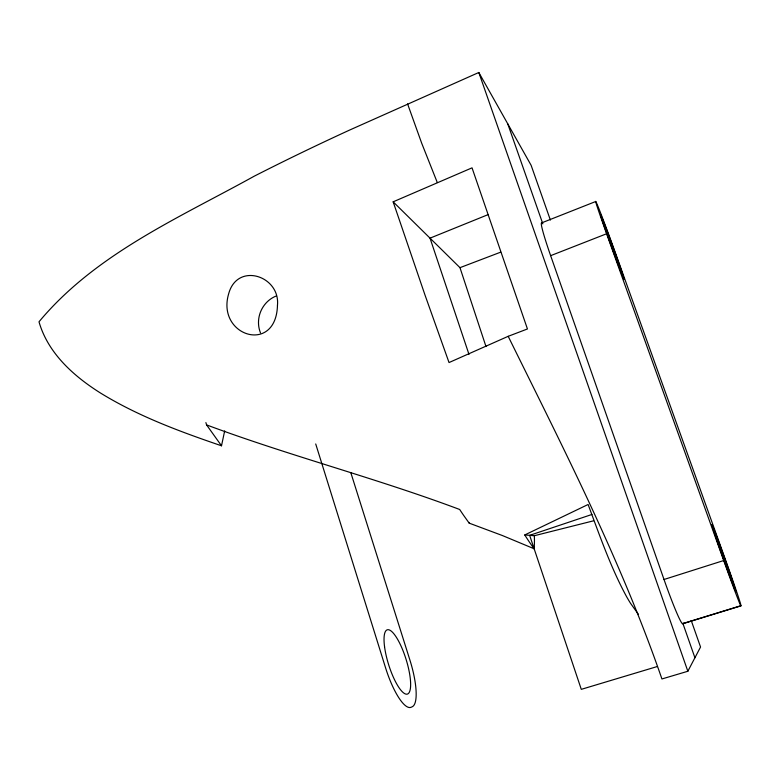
<?xml version="1.0" encoding="UTF-8"?>
<svg xmlns="http://www.w3.org/2000/svg" width="780" height="780" viewBox="0 0 780 780"><rect width="100%" height="100%" fill="white"/><g stroke="black" fill="none" stroke-linecap="round" stroke-linejoin="round"><path stroke-width="1.17" d="M534.3 546.556L534.154 548.779L502.398 535.538L469.199 523.146L463.954 515.824A219.589 38.317 69.3 0 1 459.683 509.486C376.369 478.198 289.975 455.969 206.583 424.905L205.891 422.584M469.199 523.146L469.287 522.454M224.669 430.882L221.51 445.79C179.897 431.594 138.216 416.227 100.62 393.101C73.778 376.243 48.009 353.281 39 321.808C95.316 254.056 178.747 217.981 254.202 176.202A735.998 174.34 -20.6 0 1 349.674 130.036L478.813 72.491L531.121 165.292L550.387 220.067M508.19 336.316L527.446 328.965L472.036 167.846L393.159 201.825L425.09 295.298L449.036 362.554L508.19 336.316C563.511 448.588 620.987 560.401 661.928 678.961L687.843 671.258L700.547 647.02L691.246 620.578M488.319 214.539L430.024 238.153L468.975 354.354M595.667 201.532L541.495 222.944M606.596 233.766L723.703 560.537A48.184 0.916 70.3 0 0 740.971 605.865L682.832 623.737A47.619 3.022 70.7 0 1 664.014 579.491L550.641 255.665L606.596 233.766A45.913 0.858 70 0 1 596.534 202.995L597.051 204.175A45.757 0.848 70 0 1 616.424 255.703L725.566 560.02A48.009 0.916 70.3 0 1 741 605.68L683.066 623.483A47.453 3.003 70.7 0 0 683.212 623.083M500.682 252.164L459.976 267.667L393.159 201.825M591.942 514.459L529.649 535.343L581.285 689.354L657.423 666.49M664.014 579.491L723.703 560.537M593.551 520.816L534.329 535.724L524.764 534.953L588.1 504.494C599.771 535.724 610.701 567.469 626.672 596.837A188.019 17.082 70.3 0 0 630.503 603.271L638.42 614.318M221.51 445.79L206.583 424.905M534.154 548.779L532.496 546.497A230.041 32.146 69.7 0 1 524.774 534.983M437.297 182.54L421.717 143.276L407.579 103.896M507.76 123.854L542.831 223.87M682.948 623.61L694.922 657.755M478.813 72.491L687.843 671.258M459.976 267.667L485.989 346.554M350.795 472.602L409.948 660.192A44.87 12.119 72.6 0 1 413.059 706.222A103.925 28.333 71.9 0 1 411.148 707.236A45.016 12.207 72.6 0 1 385.583 667.865L315.715 443.956M550.641 255.665A45.406 2.818 69.8 0 1 542.295 223.567M260.491 332.855A27.134 25.116 -66.6 0 1 275.983 296.078M534.349 535.762A264.644 42.257 69.3 0 1 534.28 546.517M277.475 305.204C276.149 354.871 216.304 336.17 228.589 294.05C237.11 261.602 280.293 275.827 277.475 305.204M605.592 230.041A34.369 0.643 70 0 0 624.107 279.415A34.369 0.643 70 0 0 607.474 231.962A34.369 0.643 70 0 0 605.592 230.041M716.586 539.458A36.046 0.692 70.3 0 0 735.989 592.02A36.046 0.692 70.3 0 0 719.111 542.987A36.046 0.692 70.3 0 0 716.586 539.458M384.569 646.844A33.686 9.116 72.6 0 0 407.004 694.171A33.686 9.116 72.6 0 0 400.462 644.816A33.686 9.116 72.6 0 0 384.569 646.844"/></g></svg>
